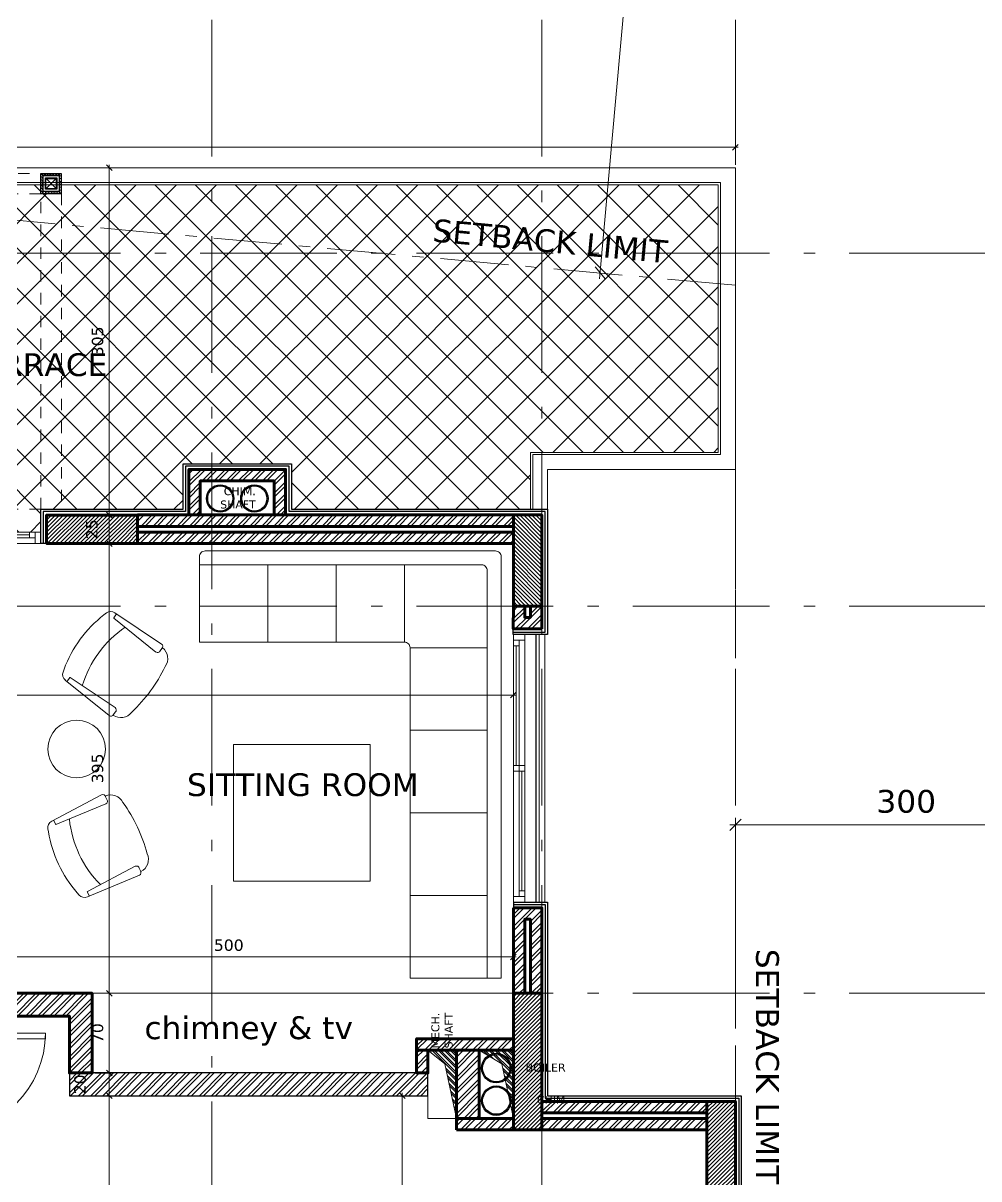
# Model space of a CAD drawing. Header units: inches. Extents: x -48 to 777, y -156 to 510.
# Drawn here: x 597.27 to 605.66, y -103.78 to -93.63 of the extents above; entities that cross this region are included whole.
import ezdxf

# ---------------------------------------------------------------- set-up
doc = ezdxf.new("R2010")
doc.units = ezdxf.units.IN
doc.header["$MEASUREMENT"] = 0
doc.set_wipeout_variables(frame=1)
doc.linetypes.add('ACAD_ISO10W100', pattern=[18, 12, -3, 0, -3])
doc.linetypes.add('HIDDEN', pattern=[0.375, 0.25, -0.125])
doc.layers.get('Defpoints').update_dxf_attribs({"lineweight": 5})
for name, color, linetype, lineweight in [('A-AXIS ST', 251, 'ACAD_ISO10W100', 5), ('A-DIM', 9, 'Continuous', 5), ('A-DOORS', 38, 'Continuous', 20), ('A-FURN1', 211, 'Continuous', 15), ('A-HIDDEN', 254, 'HIDDEN', 5), ('A-LEVELS', 139, 'Continuous', 20), ('A-LIMIT LOT', 235, 'ACAD_ISO10W100', 20), ('A-PILLARS', 1, 'Continuous', 60), ('A-PROJECTION2', 5, 'Continuous', 20), ('A-TEXT', 50, 'Continuous', 15), ('A-WALLS', 7, 'Continuous', 60), ('A-WINDOWS', 4, 'Continuous', 20), ('C-METAL', 190, 'Continuous', 30), ('C-STONE', 42, 'Continuous', 30), ('C-WOOD', 28, 'Continuous', 30), ('D-GLASS', 171, 'Continuous', 20), ('D-STONE', 52, 'Continuous', 20), ('D-WOOD', 32, 'Continuous', 20), ('H-OTHERS', 189, 'Continuous', 5), ('H-PILLARS', 61, 'Continuous', 5), ('H-TILING', 54, 'Continuous', 5), ('H-WALLS', 51, 'Continuous', 5), ('H-WOOD', 26, 'Continuous', 5), ('modificat', 127, 'Continuous', 15)]:
    doc.layers.add(name, color=color, linetype=linetype, lineweight=lineweight)
doc.layers.add('pts pc', color=7, linetype='Continuous')
doc.styles.add('2mm', font='simplex.shx', dxfattribs={"height": 0.5})
doc.styles.add('ROMAND', font='verdana.ttf')
doc.dimstyles.new('M-1.100', dxfattribs={"dimtxt": 0.2, "dimasz": 0.1, "dimexe": 0.05, "dimexo": 0.05, "dimgap": 0.1, "dimtad": 1, "dimlfac": 100, "dimrnd": 0.5, "dimzin": 9, "dimdsep": 46, "dimtxsty": 'ROMAND', "dimblk": 'OBLIQUE', "dimcen": 1, "dimdle": 0.05, "dimclrd": 256, "dimclre": 256, "dimclrt": 2, "dimadec": 0, "dimazin": 0, "dimtfac": 0.666667, "dimtmove": 2, "dimatfit": 3, "dimfxl": 0.04, "dimtolj": 1, "dimtzin": 5, "dimlwd": -1, "dimlwe": -1, "dimarcsym": 0})
doc.dimstyles.new('M-1.50', dxfattribs={"dimtxt": 0.1, "dimasz": 0.05, "dimexe": 0.025, "dimexo": 0.025, "dimgap": 0.05, "dimtad": 1, "dimlfac": 100, "dimrnd": 0.5, "dimzin": 9, "dimdsep": 46, "dimtxsty": 'ROMAND', "dimblk": 'OBLIQUE', "dimcen": 1, "dimdle": 0.025, "dimclrd": 256, "dimclre": 256, "dimclrt": 2, "dimadec": 0, "dimazin": 0, "dimtfac": 0.666667, "dimtmove": 2, "dimatfit": 3, "dimfxl": 0.04, "dimtolj": 1, "dimtzin": 5, "dimlwd": -1, "dimlwe": -1, "dimarcsym": 0})
pattern_1 = [(45, (149.9044, -425.92311), (-0.053033009, 0.053033009), []), (45, (149.93976, -425.92311), (-0.053033009, 0.053033009), [])]
pattern_2 = [(45, (392.396156, -250.71223), (-0.053033009, 0.053033009), []), (45, (392.43151, -250.71223), (-0.053033009, 0.053033009), [])]

# ---------------------------------------------------------------- blocks, each defined once
blk = doc.blocks.new('_Oblique')
at = {"color": 0, "linetype": 'ByBlock', "lineweight": -2}
blk.add_line((-0.5, -0.5), (0.5, 0.5), dxfattribs=at)
blk = doc.blocks.new('*D974')
at = {"layer": 'A-DIM', "transparency": 16777216}
for p, q in [((-315969.27, -27907.07), (-315972.37, -27907.07)), ((-315972.32, -27908.161), (-315972.32, -27907.02)), ((-315969.32, -27908.161), (-315969.32, -27907.02))]:
    blk.add_line(p, q, dxfattribs=at)
at = {"layer": 'Defpoints', "color": 0, "transparency": 16777216}
for p in [(-315972.32, -27907.07), (-315972.32, -27908.211), (-315969.32, -27908.211)]:
    blk.add_point(p, dxfattribs=at)
at = {"layer": 'A-DIM', "transparency": 16777216, "xscale": 0.1, "yscale": 0.1, "zscale": 0.1}
for p, rotation in [((-315972.32, -27907.07), 179.9999999997916), ((-315969.32, -27907.07), 359.9999999997916)]:
    blk.add_blockref('_Oblique', p, dxfattribs=dict(at, rotation=rotation))
at = {"layer": 'A-DIM', "color": 2, "transparency": 16777216, "insert": (-315970.82, -27906.866), "char_height": 0.2, "attachment_point": 5, "style": 'ROMAND'}
blk.add_mtext('\\A1;300', dxfattribs=at)
blk = doc.blocks.new('*D972')
at = {"layer": 'A-DIM', "transparency": 16777216}
blk.add_line((-315972.608, -27892.263), (-315973.513, -27902.275), dxfattribs=at)
at = {"layer": 'Defpoints', "color": 0, "transparency": 16777216}
for p in [(-315972.613, -27892.312), (-315973.508, -27902.225), (-315973.508, -27902.225)]:
    blk.add_point(p, dxfattribs=at)
at = {"layer": 'A-DIM', "transparency": 16777216, "xscale": 0.1, "yscale": 0.1, "zscale": 0.1}
for p, rotation in [((-315972.613, -27892.312), 84.83901183355006), ((-315973.508, -27902.225), 264.8390118335501)]:
    blk.add_blockref('_Oblique', p, dxfattribs=dict(at, rotation=rotation))
at = {"layer": 'A-DIM', "color": 2, "transparency": 16777216, "insert": (-315973.33, -27897.876), "char_height": 0.2, "attachment_point": 5, "rotation": 84.839, "style": 'ROMAND'}
blk.add_mtext('\\A1;1000', dxfattribs=at)
blk = doc.blocks.new('*U29')
for p, q in [((50, 100), (2300, 100)), ((50, 50), (2300, 50)), ((50, 0), (2300, 0)), ((100, 100), (100, 50)), ((100, 75), (1150, 75)), ((1150, 0), (1150, 100)), ((1200, 0), (1200, 100)), ((1200, 25), (2250, 25)), ((2250, 0), (2250, 50))]:
    blk.add_line(p, q)
for points in [[(0, 100), (50, 100), (50, 0), (0, 0)], [(2350, 100), (2300, 100), (2300, 0), (2350, 0)]]:
    blk.add_lwpolyline(points)
blk = doc.blocks.new('*U33')
for points in [[(1220, 870), (1220, 0), (1270, 0), (1270, 870)], [(80, 370), (80, 0), (30, 0), (30, 370)], [(30, 0), (0, 0), (0, -240), (50, -240), (50, -50), (30, -50), (30, 0)], [(1270, 0), (1300, 0), (1300, -240), (1250, -240), (1250, -50), (1270, -50), (1270, 0)]]:
    blk.add_lwpolyline(points, close=True)
for centre, radius, start, end in [((1270, 0), 870, 90, 180), ((30, 0), 370, 0, 90)]:
    blk.add_arc(centre, radius, start, end)
blk = doc.blocks.new('AXIS')
at = {"layer": 'A-AXIS ST', "ltscale": 0.1}
for p, q in [((647.01853, 296.91777), (647.01853, 336.01919)), ((649.91853, 296.91777), (649.91853, 336.01919)), ((651.61853, 296.91777), (651.61853, 336.01919)), ((657.61853, 330.26919), (627.81853, 330.26919)), ((657.61853, 327.16933), (627.81853, 327.16933)), ((657.61853, 323.76934), (627.81853, 323.76934))]:
    blk.add_line(p, q, dxfattribs=at)
blk = doc.blocks.new('*U1003')
for p, q in [((50, 100), (3350, 100)), ((50, 50), (3350, 50)), ((50, 0), (3350, 0)), ((100, 0), (100, 50)), ((100, 25), (1675, 25)), ((1675, 0), (1675, 100)), ((1725, 0), (1725, 100)), ((1725, 75), (3300, 75)), ((3300, 100), (3300, 50))]:
    blk.add_line(p, q)
for points in [[(0, 100), (50, 100), (50, 0), (0, 0)], [(3400, 100), (3350, 100), (3350, 0), (3400, 0)]]:
    blk.add_lwpolyline(points)
blk = doc.blocks.new('living 2')
at = {"layer": 'A-FURN1'}
for p, q in [((540.417, 329.166), (540.417, 329.844)), ((541.142, 329.166), (541.142, 329.844)), ((541.867, 329.166), (541.867, 329.844))]:
    blk.add_line(p, q, dxfattribs=at)
at = {"layer": 'A-FURN1', "extrusion": (0, 0, -1)}
for points in [[(-539.692, 329.966), (-543.392, 329.966, 0.414214), (-543.442, 329.916), (-543.442, 327.366, 0.414214), (-543.392, 327.316), (-543.32, 327.316), (-543.32, 329.794, -0.414214), (-543.27, 329.844), (-539.692, 329.844), (-539.692, 329.844), (-539.692, 329.844)], [(-542.592, 329.844), (-543.27, 329.844, 0.414214), (-543.32, 329.794), (-543.32, 329.116), (-542.642, 329.116, -0.414214), (-542.592, 329.166)]]:
    blk.add_lwpolyline(points, format="xyb", close=True, dxfattribs=at)
for points in [[(-539.692, 329.844), (-542.592, 329.844), (-542.592, 329.166), (-539.692, 329.166)], [(-543.32, 329.116), (-543.32, 328.516), (-542.642, 328.516), (-542.642, 329.116)], [(-543.32, 328.516), (-543.32, 327.916), (-542.642, 327.916), (-542.642, 328.516)], [(-543.32, 327.916), (-543.32, 327.316), (-542.642, 327.316), (-542.642, 327.916)], [(-543.32, 327.916), (-543.32, 327.916), (-542.642, 327.916), (-542.642, 327.916)]]:
    blk.add_lwpolyline(points, close=True, dxfattribs=at)
at = {"layer": 'A-FURN1'}
blk.add_lwpolyline([(540.542, 327.616), (541.742, 327.616), (541.742, 328.816), (540.542, 328.816)], close=True, dxfattribs=at)
blk = doc.blocks.new('dgfhfjftdr')
for p, q in [((626.417, 371.677), (625.868, 371.703)), ((625.84, 371.669), (625.84, 371.641)), ((626.394, 371.629), (625.867, 371.607)), ((626.396, 371.631), (626.396, 371.678)), ((626.49, 371.598), (626.482, 371.627)), ((626.392, 370.909), (625.866, 370.934)), ((626.489, 370.941), (626.48, 370.912)), ((625.839, 370.872), (625.839, 370.9)), ((626.415, 370.861), (625.866, 370.838)), ((626.394, 370.908), (626.394, 370.858))]:
    blk.add_line(p, q)
at = {"extrusion": (0, 0, -1)}
for centre, major_axis, start_param, end_param in [((625.867, 371.676), (0.0192, 0.0192), 3.676099, 5.532161), ((625.841, 371.547), (0.0926, 0.0926), 3.923254, 5.487744), ((625.867, 371.635), (0.0192, 0.0192), 2.326718, 4.18278), ((625.245, 371.272), (0.754, 0.754), 0.449496, 1.125822), ((626.394, 371.631), (0.00125, 0.00125), 0.787847, 2.314305), ((626.414, 371.607), (0.0501, 0.0501), -0.738611, 0.501265), ((625.307, 371.272), (0.868, 0.868), 0.516881, 1.058813), ((627.17, 371.267), (1.051, 1.051), 3.74268, 4.116199), ((625.84, 370.994), (0.0926, 0.0926), 2.371136, 3.935625), ((625.865, 370.907), (0.0192, 0.0192), 3.676099, 5.532161), ((626.412, 370.932), (0.0501, 0.0501), 1.074429, 2.314305), ((625.865, 370.865), (0.0192, 0.0192), 2.326718, 4.18278), ((626.392, 370.908), (0.00125, 0.00125), -0.738611, 0.787847)]:
    blk.add_ellipse(centre, major_axis=major_axis, ratio=1, start_param=start_param, end_param=end_param, dxfattribs=at)
blk = doc.blocks.new('trsjhuyj')
at = {"layer": 'H-WOOD'}
h = blk.add_hatch(dxfattribs=at)
h.set_pattern_fill('ZIGZAG', color=256, scale=0.1)
h.set_pattern_definition([(0, (0, 0), (0.0125, 0.0125), [0.0125, -0.0125]), (90, (0.0125, 0), (-0.0125, 0.0125), [0.0125, -0.0125])])
h.paths.add_polyline_path([(198.444, 152.896), (198.584, 152.896), (198.584, 153.036), (198.444, 153.036)], flags=16)
h.paths.add_polyline_path([(198.424, 152.876), (198.604, 152.876), (198.604, 153.056), (198.424, 153.056)])
at = {"layer": 'C-METAL'}
for p, q in [((198.564, 152.916), (198.464, 153.016)), ((198.564, 153.016), (198.464, 152.916))]:
    blk.add_line(p, q, dxfattribs=at)
for points in [[(198.464, 152.916), (198.564, 152.916), (198.564, 153.016), (198.464, 153.016)], [(198.469, 152.921), (198.559, 152.921), (198.559, 153.011), (198.469, 153.011)]]:
    blk.add_lwpolyline(points, close=True, dxfattribs=at)
at = {"layer": 'C-WOOD'}
for points in [[(198.424, 152.876), (198.604, 152.876), (198.604, 153.056), (198.424, 153.056)], [(198.444, 152.896), (198.584, 152.896), (198.584, 153.036), (198.444, 153.036)]]:
    blk.add_lwpolyline(points, close=True, dxfattribs=at)
blk = doc.blocks.new('*D2348')
at = {"layer": 'A-DIM', "transparency": 16777216}
for p, q in [((598.023, -94.879), (598.023, -97.979)), ((598.195, -94.904), (597.998, -94.904)), ((598.195, -97.954), (597.998, -97.954))]:
    blk.add_line(p, q, dxfattribs=at)
at = {"layer": 'Defpoints', "color": 0, "transparency": 16777216}
for p in [(598.22, -94.904), (598.023, -97.954), (598.22, -97.954)]:
    blk.add_point(p, dxfattribs=at)
at = {"layer": 'A-DIM', "transparency": 16777216, "xscale": 0.05, "yscale": 0.05, "zscale": 0.05}
for p, rotation in [((598.023, -94.904), 90), ((598.023, -97.954), 270)]:
    blk.add_blockref('_Oblique', p, dxfattribs=dict(at, rotation=rotation))
at = {"layer": 'A-DIM', "color": 2, "transparency": 16777216, "insert": (597.921, -96.429), "char_height": 0.1, "attachment_point": 5, "rotation": 90, "style": 'ROMAND'}
blk.add_mtext('\\A1;305', dxfattribs=at)
blk = doc.blocks.new('*D2349')
at = {"layer": 'A-DIM', "transparency": 16777216}
for p, q in [((598.023, -97.929), (598.023, -98.229)), ((598.195, -97.954), (597.998, -97.954)), ((598.181, -98.204), (597.998, -98.204))]:
    blk.add_line(p, q, dxfattribs=at)
at = {"layer": 'Defpoints', "color": 0, "transparency": 16777216}
for p in [(598.22, -97.954), (598.023, -98.204), (598.206, -98.204)]:
    blk.add_point(p, dxfattribs=at)
at = {"layer": 'A-DIM', "transparency": 16777216, "xscale": 0.05, "yscale": 0.05, "zscale": 0.05}
for p, rotation in [((598.023, -97.954), 90), ((598.023, -98.204), 270)]:
    blk.add_blockref('_Oblique', p, dxfattribs=dict(at, rotation=rotation))
at = {"layer": 'A-DIM', "color": 2, "transparency": 16777216, "insert": (597.871, -98.079), "char_height": 0.1, "attachment_point": 5, "rotation": 90, "style": 'ROMAND'}
blk.add_mtext('\\A1;25', dxfattribs=at)
blk = doc.blocks.new('*D2350')
at = {"layer": 'A-DIM', "transparency": 16777216}
for p, q in [((598.181, -98.204), (597.998, -98.204)), ((598.023, -98.179), (598.023, -102.179)), ((597.898, -102.154), (598.048, -102.154))]:
    blk.add_line(p, q, dxfattribs=at)
at = {"layer": 'Defpoints', "color": 0, "transparency": 16777216}
for p in [(598.206, -98.204), (597.873, -102.154), (598.023, -102.154)]:
    blk.add_point(p, dxfattribs=at)
at = {"layer": 'A-DIM', "transparency": 16777216, "xscale": 0.05, "yscale": 0.05, "zscale": 0.05}
for p, rotation in [((598.023, -98.204), 90), ((598.023, -102.154), 270)]:
    blk.add_blockref('_Oblique', p, dxfattribs=dict(at, rotation=rotation))
at = {"layer": 'A-DIM', "color": 2, "transparency": 16777216, "insert": (597.921, -100.179), "char_height": 0.1, "attachment_point": 5, "rotation": 90, "style": 'ROMAND'}
blk.add_mtext('\\A1;395', dxfattribs=at)
blk = doc.blocks.new('*D2351')
at = {"layer": 'A-DIM', "transparency": 16777216}
for p, q in [((597.898, -102.154), (598.048, -102.154)), ((598.023, -102.129), (598.023, -102.879)), ((597.898, -102.854), (598.048, -102.854))]:
    blk.add_line(p, q, dxfattribs=at)
at = {"layer": 'Defpoints', "color": 0, "transparency": 16777216}
for p in [(597.873, -102.154), (597.873, -102.854), (598.023, -102.854)]:
    blk.add_point(p, dxfattribs=at)
at = {"layer": 'A-DIM', "transparency": 16777216, "xscale": 0.05, "yscale": 0.05, "zscale": 0.05}
for p, rotation in [((598.023, -102.154), 90), ((598.023, -102.854), 270)]:
    blk.add_blockref('_Oblique', p, dxfattribs=dict(at, rotation=rotation))
at = {"layer": 'A-DIM', "color": 2, "transparency": 16777216, "insert": (597.921, -102.504), "char_height": 0.1, "attachment_point": 5, "rotation": 90, "style": 'ROMAND'}
blk.add_mtext('\\A1;70', dxfattribs=at)
blk = doc.blocks.new('*D2352')
at = {"layer": 'A-DIM', "transparency": 16777216}
for p, q in [((597.898, -102.854), (598.048, -102.854)), ((598.023, -102.829), (598.023, -103.079)), ((598.343, -103.054), (597.998, -103.054))]:
    blk.add_line(p, q, dxfattribs=at)
at = {"layer": 'Defpoints', "color": 0, "transparency": 16777216}
for p in [(597.873, -102.854), (598.023, -103.054), (598.368, -103.054)]:
    blk.add_point(p, dxfattribs=at)
at = {"layer": 'A-DIM', "transparency": 16777216, "xscale": 0.05, "yscale": 0.05, "zscale": 0.05}
for p, rotation in [((598.023, -102.854), 90), ((598.023, -103.054), 270)]:
    blk.add_blockref('_Oblique', p, dxfattribs=dict(at, rotation=rotation))
at = {"layer": 'A-DIM', "color": 2, "transparency": 16777216, "insert": (597.767, -102.954), "char_height": 0.1, "attachment_point": 5, "rotation": 90, "style": 'ROMAND'}
blk.add_mtext('\\A1;20', dxfattribs=at)
blk = doc.blocks.new('*D2353')
at = {"layer": 'A-DIM', "transparency": 16777216}
for p, q in [((598.343, -103.054), (597.998, -103.054)), ((598.023, -103.029), (598.023, -106.88)), ((597.898, -106.855), (598.048, -106.855))]:
    blk.add_line(p, q, dxfattribs=at)
at = {"layer": 'Defpoints', "color": 0, "transparency": 16777216}
for p in [(598.368, -103.054), (597.873, -106.855), (598.023, -106.855)]:
    blk.add_point(p, dxfattribs=at)
at = {"layer": 'A-DIM', "transparency": 16777216, "xscale": 0.05, "yscale": 0.05, "zscale": 0.05}
for p, rotation in [((598.023, -103.054), 90), ((598.023, -106.855), 270)]:
    blk.add_blockref('_Oblique', p, dxfattribs=dict(at, rotation=rotation))
at = {"layer": 'A-DIM', "color": 2, "transparency": 16777216, "insert": (597.921, -104.955), "char_height": 0.1, "attachment_point": 5, "rotation": 90, "style": 'ROMAND'}
blk.add_mtext('\\A1;380', dxfattribs=at)
blk = doc.blocks.new('*D2363')
at = {"layer": 'A-DIM', "transparency": 16777216}
for p, q in [((601.598, -99.535), (586.598, -99.535)), ((586.623, -100.004), (586.623, -99.51)), ((601.573, -100.004), (601.573, -99.51))]:
    blk.add_line(p, q, dxfattribs=at)
at = {"layer": 'Defpoints', "color": 0, "transparency": 16777216}
for p in [(586.623, -99.535), (586.623, -100.029), (601.573, -100.029)]:
    blk.add_point(p, dxfattribs=at)
at = {"layer": 'A-DIM', "transparency": 16777216, "xscale": 0.05, "yscale": 0.05, "zscale": 0.05, "rotation": 180}
blk.add_blockref('_Oblique', (586.623, -99.535), dxfattribs=at)
at = {"layer": 'A-DIM', "transparency": 16777216, "xscale": 0.05, "yscale": 0.05, "zscale": 0.05}
blk.add_blockref('_Oblique', (601.573, -99.535), dxfattribs=at)
at = {"layer": 'A-DIM', "color": 2, "transparency": 16777216, "insert": (594.098, -99.433), "char_height": 0.1, "attachment_point": 5, "style": 'ROMAND'}
blk.add_mtext('\\A1;1495', dxfattribs=at)
blk = doc.blocks.new('*D2394')
at = {"layer": 'A-DIM', "transparency": 16777216}
for p, q in [((600.808, -103.054), (600.572, -103.054)), ((600.597, -103.029), (600.597, -109.48)), ((600.808, -109.455), (600.572, -109.455))]:
    blk.add_line(p, q, dxfattribs=at)
at = {"layer": 'Defpoints', "color": 0, "transparency": 16777216}
for p in [(600.833, -103.054), (600.597, -109.455), (600.833, -109.455)]:
    blk.add_point(p, dxfattribs=at)
at = {"layer": 'A-DIM', "transparency": 16777216, "xscale": 0.05, "yscale": 0.05, "zscale": 0.05}
for p, rotation in [((600.597, -103.054), 90), ((600.597, -109.455), 270)]:
    blk.add_blockref('_Oblique', p, dxfattribs=dict(at, rotation=rotation))
at = {"layer": 'A-DIM', "color": 2, "transparency": 16777216, "insert": (600.495, -106.255), "char_height": 0.1, "attachment_point": 5, "rotation": 90, "style": 'ROMAND'}
blk.add_mtext('\\A1;640', dxfattribs=at)
blk = doc.blocks.new('*D2395')
at = {"layer": 'A-DIM', "transparency": 16777216}
for p, q in [((601.598, -101.834), (596.548, -101.834)), ((596.573, -102.129), (596.573, -101.809)), ((601.573, -102.129), (601.573, -101.809))]:
    blk.add_line(p, q, dxfattribs=at)
at = {"layer": 'Defpoints', "color": 0, "transparency": 16777216}
for p in [(596.573, -101.834), (596.573, -102.154), (601.573, -102.154)]:
    blk.add_point(p, dxfattribs=at)
at = {"layer": 'A-DIM', "transparency": 16777216, "xscale": 0.05, "yscale": 0.05, "zscale": 0.05, "rotation": 180}
blk.add_blockref('_Oblique', (596.573, -101.834), dxfattribs=at)
at = {"layer": 'A-DIM', "transparency": 16777216, "xscale": 0.05, "yscale": 0.05, "zscale": 0.05}
blk.add_blockref('_Oblique', (601.573, -101.834), dxfattribs=at)
at = {"layer": 'A-DIM', "color": 2, "transparency": 16777216, "insert": (599.073, -101.732), "char_height": 0.1, "attachment_point": 5, "style": 'ROMAND'}
blk.add_mtext('\\A1;500', dxfattribs=at)
blk = doc.blocks.new('*D2398')
at = {"layer": 'A-DIM', "transparency": 16777216}
for p, q in [((585.798, -94.725), (603.548, -94.725)), ((585.823, -94.879), (585.823, -94.7)), ((603.523, -94.879), (603.523, -94.7))]:
    blk.add_line(p, q, dxfattribs=at)
at = {"layer": 'Defpoints', "color": 0, "transparency": 16777216}
for p in [(603.523, -94.725), (585.823, -94.904), (603.523, -94.904)]:
    blk.add_point(p, dxfattribs=at)
at = {"layer": 'A-DIM', "transparency": 16777216, "xscale": 0.05, "yscale": 0.05, "zscale": 0.05, "rotation": 180}
blk.add_blockref('_Oblique', (585.823, -94.725), dxfattribs=at)
at = {"layer": 'A-DIM', "transparency": 16777216, "xscale": 0.05, "yscale": 0.05, "zscale": 0.05}
blk.add_blockref('_Oblique', (603.523, -94.725), dxfattribs=at)
at = {"layer": 'A-DIM', "color": 2, "transparency": 16777216, "insert": (594.673, -94.623), "char_height": 0.1, "attachment_point": 5, "style": 'ROMAND'}
blk.add_mtext('\\A1;1770', dxfattribs=at)
blk = doc.blocks.new('LOT 688  TOPOGRAPHIC PLAN')
at = {"layer": 'A-LEVELS', "linetype": 'Continuous'}
for points in [[(-315974.59088, -27899.7661), (-315974.23382, -27900.1548), (-315973.92959, -27900.44179), (-315973.80123, -27900.53219), (-315973.69082, -27900.57921), (-315973.59993, -27900.57687), (-315973.53013, -27900.51918), (-315973.48259, -27900.40109), (-315973.4536, -27900.22815), (-315973.4239, -27899.76759)], [(-315983.99229, -27907.54002), (-315982.70884, -27907.13172), (-315981.3889, -27906.79452), (-315980.05951, -27906.48626), (-315978.74737, -27906.12897), (-315978.10784, -27905.9037), (-315977.48306, -27905.63696), (-315976.24323, -27905.07662), (-315975.60733, -27904.84201), (-315974.95799, -27904.64593), (-315973.63177, -27904.33455), (-315970.95685, -27903.79566), (-315969.62603, -27903.51344)]]:
    blk.add_lwpolyline(points, dxfattribs=at)
at = {"layer": 'pts pc', "linetype": 'Continuous'}
for points in [[(-315972.76171, -27901.43153), (-315973.47249, -27902.13473)], [(-315972.7655, -27902.13852), (-315973.4687, -27901.42774)], [(-315970.22041, -27905.48621), (-315970.93119, -27906.18941)], [(-315970.2242, -27906.1932), (-315970.9274, -27905.48242)], [(-315977.39512, -27906.34576), (-315978.1059, -27907.04896)], [(-315977.39891, -27907.05275), (-315978.10211, -27906.34197)]]:
    blk.add_lwpolyline(points, dxfattribs=at)
at = {"layer": 'pts pc', "color": 1, "char_height": 0.5, "width": 3.0714286, "attachment_point": 1, "rotation": 359.692852, "style": '2mm'}
for s, insert in [('\\Fsimplex.shx;\\W1.0000000000;\\T1.0000000000;\\o\\l97.943', (-315979.21005, -27900.45145)), ('\\Fsimplex.shx;\\W1.0000000000;\\T1.0000000000;\\o\\l97.303', (-315972.61577, -27901.53581)), ('\\Fsimplex.shx;\\W1.0000000000;\\T1.0000000000;\\o\\l96.849', (-315977.24918, -27906.45004))]:
    blk.add_mtext(s, dxfattribs=dict(at, insert=insert))
at = {"linetype": 'Continuous'}
blk.add_wipeout([(-315996.80172, -27893.57917), (-315969.32038, -27896.23659), (-315969.32038, -27930.53073), (-315964.08799, -27936.87852), (-315964.6636, -27941.43051), (-315970.22923, -27937.16678), (-315985.1164, -27950.2257)], dxfattribs=at).dxf.layer = 'A-LIMIT LOT'
at = {"layer": 'A-HIDDEN', "linetype": 'ACAD_ISO10W100', "ltscale": 0.05}
blk.add_lwpolyline([(-315992.30527, -27900.52725), (-315983.21966, -27944.57125), (-315970.69258, -27933.58259), (-315972.32038, -27931.60779), (-315972.32038, -27902.3323)], close=True, dxfattribs=at)
at = {"layer": 'A-TEXT', "char_height": 0.2, "attachment_point": 1, "style": 'ROMAND'}
for insert, width, rotation in [((-315974.96795, -27901.74842), 71.8076328, 354.696245), ((-315971.93834, -27908.15944, 93), 7.1807633, 270)]:
    blk.add_mtext('SETBACK LIMIT', dxfattribs=dict(at, insert=insert, width=width, rotation=rotation))
at = {"layer": 'A-DIM'}
dim = blk.add_linear_dim(base=(-315973.5081, -27902.22502), p1=(-315972.61278, -27892.31237), p2=(-315973.5081, -27902.22502), angle=264.839012, text='1000', dimstyle='M-1.100', dxfattribs=at)
dim.commit()
dim.dimension.update_dxf_attribs({"geometry": '*D972', "text_midpoint": (-315973.33003, -27897.87624), "dimtype": 129})
dim = blk.add_aligned_dim(p1=(-315969.32038, -27908.21129), p2=(-315972.32038, -27908.21129), distance=-1.14156, dimstyle='M-1.100', dxfattribs=at)
dim.commit()
dim.dimension.update_dxf_attribs({"geometry": '*D974', "text_midpoint": (-315970.82038, -27906.86557)})

msp = doc.modelspace()

# ---------------------------------------------------------------- block references
at = {"layer": 'pts pc'}
msp.add_blockref('LOT 688  TOPOGRAPHIC PLAN', (316575.84331, 27806.396), dxfattribs=at)

# ---------------------------------------------------------------- next in the draw order: hatches: boundary and pattern name
at = {"layer": 'H-OTHERS'}
h = msp.add_hatch(dxfattribs=at)
h.set_pattern_fill('ANSI32', color=256, scale=0.1, angle=-231.511645)
h.set_pattern_definition([(135, (591.17773, -118.32325), (-0.026516504, -0.026516504), []), (135, (591.17773, -118.305574), (-0.026516504, -0.026516504), [])])
h.paths.add_polyline_path([(600.82294, -102.65377), (600.97216, -102.77198), (601.07294, -103.25378), (601.07294, -102.65379)])
h = msp.add_hatch(dxfattribs=at)
h.set_pattern_fill('ANSI32', color=256, scale=0.1, angle=-231.511645)
h.set_pattern_definition([(135, (591.67773, -118.32325), (-0.026516504, -0.026516504), []), (135, (591.67773, -118.305574), (-0.026516504, -0.026516504), [])])
h.paths.add_polyline_path([(601.27294, -102.65379), (601.47216, -102.77198), (601.57294, -103.25378), (601.57294, -102.65379)])
at = {"layer": 'H-PILLARS'}
h = msp.add_hatch(dxfattribs=at)
h.set_pattern_fill('ANSI31', color=256, scale=0.2)
h.set_pattern_definition([(45, (46.40423, -421.731524), (-0.0176776695, 0.0176776695), [])])
h.paths.add_polyline_path([(598.27276, -97.95379), (598.27276, -98.20379), (597.47276, -98.20379), (597.47276, -97.95379)])
h = msp.add_hatch(dxfattribs=at)
h.set_pattern_fill('ANSI31', color=256, scale=0.2, angle=90)
h.set_pattern_definition([(135, (909.35067, -639.872312), (-0.0176776695, -0.0176776695), [])])
h.paths.add_polyline_path([(601.82257, -98.75378), (601.57257, -98.75378), (601.57257, -97.95378), (601.82257, -97.95378)])
h = msp.add_hatch(dxfattribs=at)
h.set_pattern_fill('ANSI31', color=256, scale=0.2)
h.set_pattern_definition([(45, (49.204406, -425.381683), (-0.0176776695, 0.0176776695), [])])
h.paths.add_polyline_path([(601.57294, -103.35378), (601.82294, -103.35378), (601.82294, -102.15378), (601.57294, -102.15378)])
h = msp.add_hatch(dxfattribs=at)
h.set_pattern_fill('ANSI31', color=256, scale=0.2)
h.set_pattern_definition([(45, (50.904403, -425.931517), (-0.0176776695, 0.0176776695), [])])
h.paths.add_polyline_path([(603.27293, -103.90361), (603.52293, -103.90361), (603.52293, -103.10361), (603.27293, -103.10361)])
at = {"layer": 'H-TILING'}
h = msp.add_hatch(dxfattribs=at)
h.set_pattern_fill('ANSI37', color=256, scale=2)
h.set_pattern_definition([(45, (392.39616, -250.71223), (-0.1767767, 0.1767767), []), (135, (392.39616, -250.71223), (-0.1767767, -0.1767767), [])])
h.paths.add_polyline_path([(592.15293, -95.05378), (592.15293, -95.13378), (591.97293, -95.13378), (591.97293, -95.05378), (590.77293, -95.05378), (590.77293, -95.13378), (590.59293, -95.13378), (590.59293, -95.05378), (585.97293, -95.05378), (585.97292, -102.30377), (586.32294, -102.30377), (586.32293, -101.35378), (586.52294, -101.35378), (586.52294, -101.30378), (586.52294, -99.05378), (586.52294, -99.00378), (586.32293, -99.00378), (586.32293, -97.90379), (588.57276, -97.90379), (588.57276, -97.50378), (589.52293, -97.50378), (589.52293, -97.90379), (590.77293, -97.90379), (590.77293, -98.10379), (590.82293, -98.10379), (594.12293, -98.10379), (594.17293, -98.10379), (597.37276, -98.10379), (597.42276, -98.10379), (597.42276, -97.90379), (598.67276, -97.90379), (598.67276, -97.50378), (599.62293, -97.50378), (599.62293, -97.90378), (601.72257, -97.90378), (601.72257, -97.40367), (603.37293, -97.40367), (603.37293, -95.05378), (597.60276, -95.05378), (597.60276, -95.13378), (597.42276, -95.13378), (597.42276, -95.05378), (596.22276, -95.05378), (596.22276, -95.13378), (596.04276, -95.13378), (596.04276, -95.05378)])
at = {"layer": 'H-WALLS'}
h = msp.add_hatch(dxfattribs=at)
h.set_pattern_fill('ANSI32', color=256, scale=0.2)
h.set_pattern_definition([(45, (149.15725, -428.22297), (-0.053033009, 0.053033009), []), (45, (149.19261, -428.22297), (-0.053033009, 0.053033009), [])])
h.paths.add_polyline_path([(598.82276, -97.95378), (598.82276, -97.65378), (599.47276, -97.65378), (599.47276, -97.95378), (599.57276, -97.95378), (599.57276, -97.65378), (599.57276, -97.55378), (598.82276, -97.55378), (598.72276, -97.55378), (598.72276, -97.95378)])
h = msp.add_hatch(dxfattribs=at)
h.set_pattern_fill('ANSI32', color=256, scale=0.2)
h.set_pattern_definition(pattern_2)
h.paths.add_polyline_path([(601.57257, -98.05378), (598.27257, -98.05378), (598.27257, -97.95378), (601.57257, -97.95378)])
h = msp.add_hatch(dxfattribs=at)
h.set_pattern_fill('ANSI32', color=256, scale=0.2)
h.set_pattern_definition(pattern_2)
h.paths.add_polyline_path([(598.27257, -98.10378), (601.57257, -98.10378), (601.57257, -98.20367), (598.27257, -98.20367)])
h = msp.add_hatch(dxfattribs=at)
h.set_pattern_fill('ANSI32', color=256, scale=0.2)
h.set_pattern_definition([(45, (149.7544, -426.79811), (-0.053033009, 0.053033009), []), (45, (149.78976, -426.79811), (-0.053033009, 0.053033009), [])])
h.paths.add_polyline_path([(601.8222, -98.95378), (601.82257, -98.75378), (601.72257, -98.75378), (601.7222, -98.85378), (601.6722, -98.85378), (601.67257, -98.75378), (601.57257, -98.75378), (601.5722, -98.95378)])
h = msp.add_hatch(dxfattribs=at)
h.set_pattern_fill('ANSI32', color=256, scale=0.2)
h.set_pattern_definition([(45, (392.396156, -250.71223), (-0.053033009, 0.053033009), []), (45, (392.43151, -250.71223), (-0.053033009, 0.053033009), [])])
h.paths.add_polyline_path([(601.57293, -101.40378), (601.57294, -102.15378), (601.67294, -102.15378), (601.67293, -101.50378), (601.72293, -101.50378), (601.72294, -102.15378), (601.82294, -102.15378), (601.82293, -101.40378)])
h = msp.add_hatch(dxfattribs=at)
h.set_pattern_fill('ANSI32', color=256, scale=0.2)
h.set_pattern_definition(pattern_2)
h.paths.add_polyline_path([(597.87293, -102.85378), (597.87293, -102.15378), (596.57293, -102.15378), (596.57293, -102.35378), (597.67293, -102.35378), (597.67293, -102.85378)])
h = msp.add_hatch(dxfattribs=at)
h.set_pattern_fill('ANSI32', color=256, scale=0.2)
h.set_pattern_definition([(45, (95.396156, -250.71223), (-0.053033009, 0.053033009), []), (45, (95.43151, -250.71223), (-0.053033009, 0.053033009), [])])
h.paths.add_polyline_path([(600.72294, -102.65379), (600.72294, -102.55379), (601.57294, -102.55378), (601.57294, -102.65378)])
h = msp.add_hatch(dxfattribs=at)
h.set_pattern_fill('ANSI32', color=256, scale=0.2)
h.set_pattern_definition([(45, (-147.3956, -426.32312), (-0.0530330086, 0.0530330086), []), (45, (-147.36024, -426.32312), (-0.0530330086, 0.0530330086), [])])
h.paths.add_polyline_path([(600.72294, -102.65379), (600.72294, -102.85378), (600.82294, -102.85378), (600.82294, -102.65379)])
h = msp.add_hatch(dxfattribs=at)
h.set_pattern_fill('ANSI32', color=256, scale=0.2)
h.set_pattern_definition([(45, (-147.0456, -426.32312), (-0.0530330086, 0.0530330086), []), (45, (-147.01024, -426.32312), (-0.0530330086, 0.0530330086), [])])
h.paths.add_polyline_path([(601.07294, -102.65379), (601.07294, -103.25378), (601.27294, -103.25378), (601.27294, -102.65379)])
h = msp.add_hatch(dxfattribs=at)
h.set_pattern_fill('ANSI32', color=256, scale=0.2)
h.set_pattern_definition(pattern_2)
h.paths.add_polyline_path([(600.82294, -102.85378), (597.67293, -102.85378), (597.67293, -103.05378), (600.82294, -103.05378)])
h = msp.add_hatch(dxfattribs=at)
h.set_pattern_fill('ANSI32', color=256, scale=0.2)
h.set_pattern_definition(pattern_1)
h.paths.add_polyline_path([(601.82294, -103.20361), (601.82294, -103.10361), (603.27293, -103.10361), (603.27293, -103.20361)])
h = msp.add_hatch(dxfattribs=at)
h.set_pattern_fill('ANSI32', color=256, scale=0.2)
h.set_pattern_definition([(45, (95.396156, -251.412225), (-0.053033009, 0.053033009), []), (45, (95.43151, -251.412225), (-0.053033009, 0.053033009), [])])
h.paths.add_polyline_path([(601.07294, -103.35378), (601.07294, -103.25378), (601.57294, -103.25378), (601.57294, -103.35378)])
h = msp.add_hatch(dxfattribs=at)
h.set_pattern_fill('ANSI32', color=256, scale=0.2)
h.set_pattern_definition(pattern_1)
h.paths.add_polyline_path([(601.82294, -103.35378), (601.82294, -103.25378), (603.27293, -103.25378), (603.27293, -103.35378)])

# ---------------------------------------------------------------- next in the draw order: linework, layer by layer
msp.add_lwpolyline([(600.82294, -102.85378), (597.67293, -102.85378), (597.67293, -103.05378), (600.82294, -103.05378)], close=True)
at = {"layer": 'A-FURN1'}
msp.add_circle((597.73702, -100.00903), 0.25322, dxfattribs=at)
at = {"layer": 'A-HIDDEN', "linetype": 'HIDDEN', "ltscale": 0.3}
msp.add_line((597.42276, -97.90379), (590.77293, -97.90379), dxfattribs=at)
for points in [[(596.22276, -94.95378), (597.42276, -94.95378), (597.42276, -95.13378), (596.22276, -95.13378)], [(597.60276, -97.90379), (597.42276, -97.90379), (597.42276, -95.13378), (597.60276, -95.13378)]]:
    msp.add_lwpolyline(points, close=True, dxfattribs=at)
at = {"layer": 'A-PILLARS'}
for points in [[(598.27276, -97.95379), (598.27276, -98.20379), (597.47276, -98.20379), (597.47276, -97.95379)], [(601.82257, -98.75378), (601.57257, -98.75378), (601.57257, -97.95378), (601.82257, -97.95378)], [(601.57294, -103.35378), (601.82294, -103.35378), (601.82294, -102.15378), (601.57294, -102.15378)], [(603.27293, -103.90361), (603.52293, -103.90361), (603.52293, -103.10361), (603.27293, -103.10361)]]:
    msp.add_lwpolyline(points, close=True, dxfattribs=at)
at = {"layer": 'A-PROJECTION2'}
msp.add_lwpolyline([(599.47276, -97.65378), (598.82276, -97.65378), (598.82276, -97.95378), (599.47276, -97.95378)], close=True, dxfattribs=at)
at = {"layer": 'A-WALLS'}
for points in [[(598.82276, -97.95378), (598.82276, -97.65378), (599.47276, -97.65378), (599.47276, -97.95378), (599.57276, -97.95378), (599.57276, -97.65378), (599.57276, -97.55378), (598.82276, -97.55378), (598.72276, -97.55378), (598.72276, -97.95378), (598.82276, -97.95378)], [(597.87293, -102.85378), (597.87293, -102.15378), (596.57293, -102.15378), (596.57293, -102.35378), (597.67293, -102.35378), (597.67293, -102.85378), (597.87293, -102.85378)]]:
    msp.add_lwpolyline(points, dxfattribs=at)
at = {"layer": 'A-WALLS', "linetype": 'Continuous'}
for points in [[(601.57257, -98.05378), (598.27257, -98.05378), (598.27257, -97.95378), (601.57257, -97.95378)], [(598.27257, -98.10378), (601.57257, -98.10378), (601.57257, -98.20367), (598.27257, -98.20367)], [(601.8222, -98.95378), (601.82257, -98.75378), (601.72257, -98.75378), (601.7222, -98.85378), (601.6722, -98.85378), (601.67257, -98.75378), (601.57257, -98.75378), (601.5722, -98.95378)], [(601.57293, -101.40378), (601.57294, -102.15378), (601.67294, -102.15378), (601.67293, -101.50378), (601.72293, -101.50378), (601.72294, -102.15378), (601.82294, -102.15378), (601.82293, -101.40378)]]:
    msp.add_lwpolyline(points, close=True, dxfattribs=at)
at = {"layer": 'A-WALLS'}
for points in [[(600.72294, -102.65379), (600.72294, -102.55379), (601.57294, -102.55378), (601.57294, -102.65378)], [(600.72294, -102.65379), (600.72294, -102.85378), (600.82294, -102.85378), (600.82294, -102.65379)], [(601.07294, -102.65379), (601.07294, -103.25378), (601.27294, -103.25378), (601.27294, -102.65379)], [(601.82294, -103.20361), (601.82294, -103.10361), (603.27293, -103.10361), (603.27293, -103.20361)], [(601.07294, -103.35378), (601.07294, -103.25378), (601.57294, -103.25378), (601.57294, -103.35378)], [(601.82294, -103.35378), (601.82294, -103.25378), (603.27293, -103.25378), (603.27293, -103.35378)]]:
    msp.add_lwpolyline(points, close=True, dxfattribs=at)
at = {"layer": 'C-METAL'}
for centre, radius in [((598.99793, -97.80878), 0.12), ((598.99793, -97.80878), 0.11), ((599.29793, -97.80878), 0.12), ((599.29793, -97.80878), 0.11), ((601.42294, -102.81072), 0.13), ((601.42294, -102.81072), 0.12), ((601.42294, -103.09685), 0.13), ((601.42294, -103.09685), 0.12)]:
    msp.add_circle(centre, radius, dxfattribs=at)
at = {"layer": 'C-STONE'}
msp.add_line((601.57293, -101.35378), (601.57293, -101.40378), dxfattribs=at)
for points in [[(597.47276, -98.20379), (597.42276, -98.20379), (597.42276, -97.90379), (598.67276, -97.90379), (598.67276, -97.50378), (599.62276, -97.50378), (599.62276, -97.90378), (601.87257, -97.90378), (601.8722, -99.00378), (601.5722, -99.00378), (601.5722, -98.95378)], [(601.5722, -98.98378), (601.8522, -98.98378), (601.85257, -97.92378), (599.60276, -97.92378), (599.60276, -97.52378), (598.69276, -97.52378), (598.69276, -97.92379), (597.44276, -97.92379), (597.44276, -98.20379)], [(601.57293, -101.35378), (601.87293, -101.35378), (601.87294, -103.05361), (603.57293, -103.05361)], [(601.57293, -101.37378), (601.85293, -101.37378), (601.85294, -103.07361), (603.55293, -103.07361)], [(603.57293, -103.05361), (603.57293, -107.70534), (603.57293, -107.70725), (603.57293, -108.80534), (601.72293, -108.80534), (601.72293, -108.75534)]]:
    msp.add_lwpolyline(points, dxfattribs=at)
at = {"layer": 'C-STONE', "linetype": 'Continuous'}
msp.add_lwpolyline([(603.55293, -103.07361), (603.55293, -107.68534), (603.55293, -107.686), (603.55293, -108.78534), (601.72293, -108.78534)], dxfattribs=at)
at = {"layer": 'C-WOOD'}
msp.add_line((601.77293, -101.35378), (601.77293, -99.00378), dxfattribs=at)
at = {"layer": 'D-GLASS'}
for points in [[(601.74257, -97.90378), (601.74257, -97.42367), (603.39293, -97.42367), (603.39293, -95.03378), (585.95293, -95.03378), (585.95292, -102.32377), (586.32293, -102.32377)], [(601.72257, -97.90378), (601.72257, -97.40367), (603.37293, -97.40367), (603.37293, -95.05378), (585.97293, -95.05378), (585.97292, -102.30377), (586.32293, -102.30377)]]:
    msp.add_lwpolyline(points, dxfattribs=at)
at = {"layer": 'D-STONE', "linetype": 'Continuous'}
msp.add_lwpolyline([(601.87257, -97.90378), (601.87257, -97.55367), (603.52293, -97.55367), (603.52293, -94.90378), (585.82293, -94.90378), (585.82293, -95.95378), (585.95293, -95.95378)], dxfattribs=at)
at = {"layer": 'D-WOOD'}
for p, q in [((601.79793, -101.35378), (601.79793, -99.00378)), ((601.84793, -101.35378), (601.84793, -99.00378))]:
    msp.add_line(p, q, dxfattribs=at)
at = {"layer": 'H-OTHERS'}
for points in [[(600.82294, -102.65377), (600.97216, -102.77198), (601.07294, -103.25378), (601.07294, -102.65379), (600.82294, -102.65377)], [(601.27294, -102.65379), (601.47216, -102.77198), (601.57294, -103.25378), (601.57294, -102.65379), (601.27294, -102.65379)]]:
    msp.add_lwpolyline(points, dxfattribs=at)
msp.add_lwpolyline([(601.07294, -103.25378), (600.82295, -103.25378), (600.82295, -102.65379), (601.07294, -102.65379)], close=True, dxfattribs=at)
at = {"layer": 'H-PILLARS'}
msp.add_lwpolyline([(601.52276, -97.95378), (601.57257, -97.95378)], dxfattribs=at)
at = {"layer": 'modificat'}
msp.add_lwpolyline([(597.87293, -102.15378), (597.87293, -102.85378), (600.72294, -102.85378), (600.72294, -102.55379), (601.57294, -102.55378), (601.57294, -102.15378)], close=True, dxfattribs=at)

# ---------------------------------------------------------------- next in the draw order: block references
at = {"xscale": -1}
msp.add_blockref('trsjhuyj', (796.02634, -248.00963), dxfattribs=at)
at = {"layer": 'A-DIM'}
msp.add_blockref('AXIS', (-48.0956, -425.92311), dxfattribs=at)
at = {"layer": 'A-DOORS', "xscale": -0.0009999999999906002, "yscale": 0.0009999999999906002, "zscale": 0.0009999999999906002, "rotation": 269.9999988179391}
msp.add_blockref('*U33', (596.59293, -103.77378), dxfattribs=at)
at = {"layer": 'A-FURN1', "xscale": -1, "rotation": 270}
msp.add_blockref('living 2', (271.49959, -641.71171), dxfattribs=at)
at = {"layer": 'A-FURN1', "extrusion": (0, 0, -1), "zscale": 0.9000000000000001}
for p, xscale, yscale, rotation in [((-853.37367, -702.60057, -97), 0.9000000000000001, 0.9000000000000001, 36.39746776451694), ((-963.78998, 442.58012, -97), -0.9000000000000001, 0.9, 154.6172005156211)]:
    msp.add_blockref('dgfhfjftdr', p, dxfattribs=dict(at, xscale=xscale, yscale=yscale, rotation=rotation))
at = {"layer": 'A-WINDOWS', "yscale": 0.0009999999999906004, "zscale": 0.0009999999999906004}
for name, p, xscale, rotation in [('*U1003', (597.42276, -98.10379), 0.0009999999999906004, 180), ('*U29', (601.57293, -101.35378), -0.0009999999999906004, 270)]:
    msp.add_blockref(name, p, dxfattribs=dict(at, xscale=xscale, rotation=rotation))

# ---------------------------------------------------------------- next in the draw order: texts
at = {"layer": 'A-TEXT', "style": 'ROMAND'}
for s, insert, char_height, width, attachment_point in [('TERRACE', (598.00668, -96.73732), 0.2, 3.6942321, 9), ('CHIM.\\PSHAFT', (599.31033, -97.70965), 0.07, 0.5266314, 3), ('SITTING ROOM', (600.74149, -100.42571), 0.2, 2.4947222, 9), ('chimney & tv', (598.33254, -102.35657), 0.2, 2.4947222, 1), ('BOILER', (602.03116, -102.77121), 0.07, 0.7766314, 3), ('CHIM. ', (602.0605, -103.0545), 0.07, 0.7766314, 3)]:
    msp.add_mtext(s, dxfattribs=dict(at, insert=insert, char_height=char_height, width=width, attachment_point=attachment_point))
at = {"layer": 'A-TEXT', "insert": (600.85246, -102.3252), "char_height": 0.07, "width": 0.7766314, "attachment_point": 3, "rotation": 90, "style": 'ROMAND'}
msp.add_mtext('MECH. \\PSHAFT', dxfattribs=at)

# ---------------------------------------------------------------- next in the draw order: dimensions: what is measured, and where the dimension line sits
at = {"layer": 'A-DIM'}
for base, p1, p2, picture, middle in [((603.52293, -94.72539), (585.82293, -94.90378), (603.52293, -94.90378), '*D2398', (594.67293, -94.62335)), ((586.62294, -99.5349), (601.57293, -100.02886), (586.62294, -100.02886), '*D2363', (594.09794, -99.43285)), ((596.57293, -101.83375), (601.57294, -102.15378), (596.57293, -102.15378), '*D2395', (599.07294, -101.7317))]:
    dim = msp.add_linear_dim(base=base, p1=p1, p2=p2, dimstyle='M-1.50', dxfattribs=at)
    dim.commit()
    dim.dimension.update_dxf_attribs({"geometry": picture, "text_midpoint": middle})
for base, p1, p2, picture, middle in [((598.02285, -97.95379), (598.21999, -94.90378), (598.21999, -97.95379), '*D2348', (597.92077, -96.42878)), ((598.02285, -98.20379), (598.21999, -97.95379), (598.20616, -98.20379), '*D2349', (597.87077, -98.07879)), ((598.02285, -102.15378), (598.20616, -98.20379), (597.87293, -102.15378), '*D2350', (597.92077, -100.17878)), ((598.02285, -102.85378), (597.87293, -102.15378), (597.87293, -102.85378), '*D2351', (597.9208, -102.50378)), ((598.02285, -103.05378), (597.87293, -102.85378), (598.36811, -103.05378), '*D2352', (597.7666, -102.95378)), ((598.02285, -106.85534), (598.36811, -103.05378), (597.87293, -106.85534), '*D2353', (597.92056, -104.95456)), ((600.59694, -109.45535), (600.83331, -103.05378), (600.83331, -109.45535), '*D2394', (600.49489, -106.25456))]:
    dim = msp.add_linear_dim(base=base, p1=p1, p2=p2, angle=90, dimstyle='M-1.50', dxfattribs=at)
    dim.commit()
    dim.dimension.update_dxf_attribs({"geometry": picture, "text_midpoint": middle})

doc.saveas('drawing.dxf')
